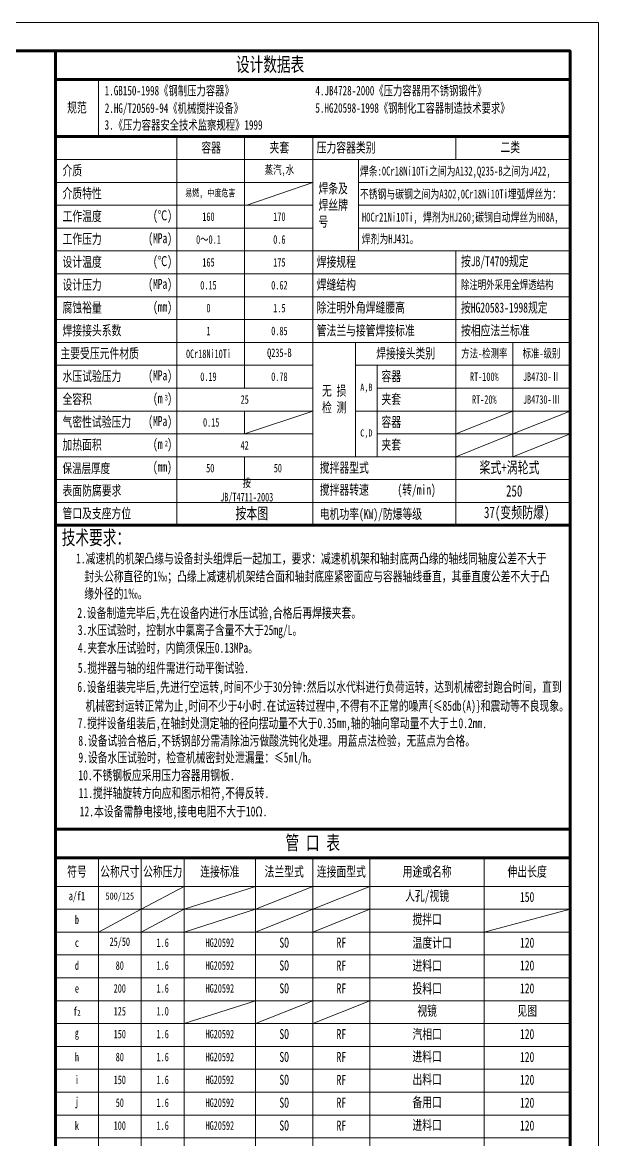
# Model space of a CAD drawing. Header units: millimetres. Extents: x 10132 to 16072, y 1336 to 9746.
# Drawn here: x 14056 to 16072, y 5836 to 9746 of the extents above; entities that cross this region are included whole.
import ezdxf

# ---------------------------------------------------------------- set-up
doc = ezdxf.new("R2010")
doc.units = ezdxf.units.MM
doc.layers.add('粗实线', color=4, linetype='Continuous', lineweight=70)
doc.layers.add('细实线', color=7, linetype='Continuous', lineweight=18)
doc.styles.get("Standard").update_dxf_attribs({"font": 'SIMFANG.TTF', "width": 0.7, "height": 35})

msp = doc.modelspace()

# ---------------------------------------------------------------- linework, layer by layer
at = {"layer": '粗实线'}
for p, q in [((14171.69722, 9645.97026), (14171.69722, 5602.45836)), ((14171.69722, 9545.97026), (15971.69721, 9545.97026)), ((14171.69722, 9345.97026), (15971.69721, 9345.97026)), ((14171.69722, 7985.97026), (15971.69721, 7985.97026)), ((14171.69722, 6922.45836), (15971.69721, 6922.45836)), ((14171.69722, 6822.45836), (15971.69721, 6822.45836))]:
    msp.add_line(p, q, dxfattribs=at)
msp.add_lwpolyline([(10381.69721, 1435.97026), (15971.69721, 1435.97026), (15971.69721, 9645.97026), (10381.69721, 9645.97026)], close=True, dxfattribs=at)
at = {"layer": '细实线'}
for p, q in [((15905.50884, 9645.97026), (15971.69721, 9645.97026)), ((15971.69721, 9645.97026), (15971.69721, 9545.97026)), ((14321.69722, 9545.97026), (14321.69722, 9345.97026)), ((14596.65785, 9345.97026), (14596.65785, 7985.97026)), ((14833.17484, 9345.97026), (14833.17484, 8465.97026)), ((15071.69722, 9345.97026), (15071.69722, 7985.97026)), ((15571.69722, 9345.97026), (15571.69722, 9265.97026)), ((14171.69722, 9265.97026), (15971.69721, 9265.97026)), ((15231.75333, 9265.97026), (15231.75333, 8945.97026)), ((14171.69722, 9185.97026), (15071.69722, 9185.97026)), ((14841.14717, 9105.97026), (15071.69722, 9185.97026)), ((15231.75333, 9185.97026), (15971.69721, 9185.97026)), ((14171.69722, 9105.97026), (15071.69722, 9105.97026)), ((15231.75333, 9105.97026), (15971.69721, 9105.97026)), ((14171.69722, 9025.97026), (15071.69722, 9025.97026)), ((15231.75333, 9025.97026), (15971.69721, 9025.97026)), ((14171.69722, 8945.97026), (15971.69721, 8945.97026)), ((15571.69722, 8945.97026), (15571.69722, 7985.97026)), ((14171.69722, 8865.97026), (15971.69721, 8865.97026)), ((14171.69722, 8785.97026), (15971.69721, 8785.97026)), ((14171.69722, 8705.97026), (15971.69721, 8705.97026)), ((14171.69722, 8625.97026), (15971.69721, 8625.97026)), ((15221.69722, 8625.97026), (15221.69722, 8225.97026)), ((15771.69722, 8625.97026), (15771.69722, 8225.97026)), ((14171.69722, 8545.97026), (15071.69722, 8545.97026)), ((15221.69722, 8545.97026), (15971.69721, 8545.97026)), ((15296.69722, 8545.97026), (15296.69722, 8225.97026)), ((14171.69722, 8465.97026), (15071.69722, 8465.97026)), ((15296.69722, 8465.97026), (15971.69721, 8465.97026)), ((14171.69722, 8385.97026), (15071.69722, 8385.97026)), ((14833.17484, 8305.97026), (15071.69722, 8385.97026)), ((14833.17484, 8385.97026), (14833.17484, 8305.97026)), ((15221.69722, 8385.97026), (15971.69721, 8385.97026)), ((15571.69722, 8305.97026), (15771.69722, 8385.97026)), ((15771.69722, 8305.97026), (15971.69721, 8385.97026)), ((14171.69722, 8305.97026), (15071.69722, 8305.97026)), ((15296.69722, 8305.97026), (15971.69721, 8305.97026)), ((15296.69722, 8305.97026), (15971.69721, 8305.97026)), ((15571.69722, 8225.97026), (15771.69722, 8305.97026)), ((15771.69722, 8225.97026), (15971.69721, 8305.97026)), ((14171.69722, 8225.97026), (15971.69721, 8225.97026)), ((14833.17484, 8225.97026), (14833.17484, 8145.97026)), ((14171.69722, 8145.97026), (15971.69721, 8145.97026)), ((14171.69722, 8065.97026), (15971.69721, 8065.97026)), ((14171.69722, 7985.97026), (15971.69721, 7985.97026)), ((14321.69722, 6822.45836), (14321.69722, 5602.45836)), ((14471.69722, 6822.45836), (14471.69722, 5602.45836)), ((14621.69722, 6822.45836), (14621.69722, 5602.45836)), ((14871.69722, 6822.45836), (14871.69722, 5602.45836)), ((15071.69722, 6822.45836), (15071.69722, 5602.45836)), ((15271.69722, 6822.45836), (15271.69722, 5602.45836)), ((15671.69722, 6822.45836), (15671.69722, 5602.45836)), ((14171.69722, 6722.45836), (15971.69721, 6722.45836)), ((14171.69722, 6722.45836), (15971.69721, 6722.45836)), ((14471.69722, 6642.45836), (14621.69722, 6722.45836)), ((14621.69722, 6642.45836), (14871.69722, 6722.45836)), ((14871.69722, 6642.45836), (15071.69722, 6722.45836)), ((15071.69722, 6642.45836), (15271.69722, 6722.45836)), ((14171.69722, 6642.45836), (15971.69721, 6642.45836)), ((14321.69722, 6562.45836), (14471.69722, 6642.45836)), ((14471.69722, 6562.45836), (14621.69722, 6642.45836)), ((14621.69722, 6562.45836), (14871.69722, 6642.45836)), ((14871.69722, 6562.45836), (15071.69722, 6642.45836)), ((15071.69722, 6562.45836), (15271.69722, 6642.45836)), ((15671.69722, 6562.45836), (15971.69721, 6642.45836)), ((14171.69722, 6562.45836), (15971.69721, 6562.45836)), ((14171.69722, 6482.45836), (15971.69721, 6482.45836)), ((14171.69722, 6402.45836), (15971.69721, 6402.45836)), ((14171.69722, 6322.45836), (15971.69721, 6322.45836)), ((14621.69722, 6242.45836), (14871.69722, 6322.45836)), ((14871.69722, 6242.45836), (15071.69722, 6322.45836)), ((15071.69722, 6242.45836), (15271.69722, 6322.45836)), ((15671.69722, 6302.45836), (15671.69722, 6302.45836)), ((14171.69722, 6242.45836), (15971.69721, 6242.45836)), ((14171.69722, 6162.45836), (15971.69721, 6162.45836)), ((14171.69722, 6082.45836), (15971.69721, 6082.45836)), ((14171.69722, 6002.45836), (15971.69721, 6002.45836)), ((14171.69722, 5922.45836), (15971.69721, 5922.45836)), ((14171.69722, 5842.45836), (15971.69721, 5842.45836))]:
    msp.add_line(p, q, dxfattribs=at)
msp.add_lwpolyline([(10131.69721, 1335.97026), (16071.69721, 1335.97026), (16071.69721, 9745.97026), (10131.69721, 9745.97026)], close=True, dxfattribs=at)

# ---------------------------------------------------------------- texts
at = {"layer": '细实线', "width": 0.7}
for s, height, p in [('1.GB150-1998《钢制压力容器》', 33.3333333, (14343.78153, 9490.4147)), ('4.JB4728-2000《压力容器用不锈钢锻件》', 33.3333333, (15080.75367, 9490.4147)), ('2.HG/T20569-94《机械搅拌设备》', 33.3333333, (14344.17042, 9429.30359)), ('5.HG20598-1998《钢制化工容器制造技术要求》', 33.3333333, (15080.75367, 9429.74695)), ('3.《压力容器安全技术监察规程》1999', 33.3333333, (14343.47239, 9370.3734)), ('焊条:0Cr18Ni10Ti之间为A132,Q235-B之间为J422,', 31.5, (15236.53679, 9209.93135)), ('不锈钢与碳钢之间为A302,0Cr18Ni10Ti埋弧焊丝为：', 31.5, (15236.53679, 9129.59866)), ('H0Cr21Ni10Ti,', 31.5, (15243.48447, 9048.68693)), ('焊剂为HJ260;碳钢自动焊丝为H08A,', 31.5, (15457.47102, 9048.98455)), ('焊剂为HJ431。', 31.5, (15243.36484, 8972.69511)), ('保温层厚度', 34, (14196.31168, 8168.78137)), ('电机功率(KW)/防爆等级', 35, (15096.31168, 8008.27582)), ('技术要求：', 50, (14193.71753, 7918.16025)), ('1.减速机的机架凸缘与设备封头组焊后一起加工，要求：减速机机架和轴封底两凸缘的轴线同轴度公差不大于', 35, (14243.82489, 7852.55543)), ('封头公称直径的1‰；凸缘上减速机机架结合面和轴封底座紧密面应与容器轴线垂直，其垂直度公差不大于凸', 35, (14272.50714, 7789.74209)), ('缘外径的1‰。', 35, (14272.50714, 7729.64631)), ('2.设备制造完毕后,先在设备内进行水压试验,合格后再焊接夹套。', 35, (14248.13932, 7662.13811)), ('3.水压试验时，控制水中氯离子含量不大于25mg/L。', 35, (14249.75982, 7602.11544)), ('4.夹套水压试验时，内筒须保压0.13MPa。', 35, (14249.75982, 7539.94439)), ('5.搅拌器与轴的组件需进行动平衡试验.', 35, (14249.75982, 7469.75629)), ('6.设备组装完毕后,先进行空运转,时间不少于30分钟:然后以水代料进行负荷运转，达到机械密封跑合时间，直到', 35, (14248.03188, 7403.09613)), ('机械密封运转正常为止,时间不少于4小时.在试运转过程中,不得有不正常的噪声{≤85db(A)}和震动等不良现象。', 35, (14277.08061, 7336.98523)), ('7.搅拌设备组装后,在轴封处测定轴的径向摆动量不大于0.35mm,轴的轴向窜动量不大于±0.2mm.', 35, (14249.34236, 7276.18393)), ('8.设备试验合格后,不锈钢部分需清除油污做酸洗钝化处理。用蓝点法检验，无蓝点为合格。', 35, (14251.77171, 7214.76152)), ('9.设备水压试验时，检查机械密封处泄漏量：≤5ml/h。', 35, (14251.77171, 7156.12252)), ('10.不锈钢板应采用压力容器用钢板.', 35, (14251.77171, 7094.14163)), ('11.搅拌轴旋转方向应和图示相符,不得反转.', 35, (14253.03046, 7031.90503)), ('12.本设备需静电接地,接电电阻不大于10Ω.', 35, (14256.52324, 6967.31582)), ('温度计口', 35, (15420.63004, 6507.84766)), ('进料口', 35, (15420.63004, 6427.84766)), ('投料口', 35, (15420.63004, 6347.84766)), ('汽相口', 35, (15420.63004, 6187.84766))]:
    msp.add_text(s, height=height, dxfattribs=at).set_placement(p)
at = {"layer": '细实线'}
for s, insert, char_height, width, attachment_point in [('{\\f宋体|b0|i0|c134|p2;设计数据表}', (14803.00727, 9595.97026), 50, 780.4469992, 4), ('{\\f宋体|b0|i0|c134|p2;规范}', (14246.69722, 9445.97026), 35, 149.9999998, 5), ('{\\f宋体|b0|i0|c134|p2;容器}', (14716.32091, 9305.97026), 35, 199.9999998, 5), ('{\\f宋体|b0|i0|c134|p2;夹套}', (14954.92506, 9305.97026), 35, 199.9999998, 5), ('{\\f宋体|b0|i0|c134|p2;压力容器类别}', (15085.44905, 9305.97026), 35, 486.2479995, 4), ('二类', (15728.33867, 9307.13043), 35, 381.5359996, 4), ('{\\f宋体|b0|i0|c134|p2;介质}', (14196.31168, 9225.97026), 35, 499.9999995, 4), ('蒸汽,水', (14954.92506, 9225.97026), 30, 200, 5), ('焊条及\\P焊丝牌\\P号', (15091.6807, 9105.01496), 35, 486.2479995, 4), ('{\\f宋体|b0|i0|c134|p2;介质特性}', (14196.31168, 9145.97026), 35, 499.9999995, 4), ('易燃, 中度危害', (14713.24121, 9145.97026), 25, 200, 5), ('{\\f宋体|b0|i0|c134|p2;工作温度    }', (14196.31168, 9065.97026), 35, 499.9999995, 4), ('{\\f宋体|b0|i0|c134|p2;(℃)}', (14579.474, 9065.97026), 35, 137.7669999, 6), ('160', (14706.81874, 9065.97026), 30, 200, 5), ('170', (14954.92506, 9065.97026), 30, 200, 5), ('{\\f宋体|b0|i0|c134|p2;工作压力    }', (14196.31168, 8985.97026), 35, 499.9999995, 4), ('{\\f宋体|b0|i0|c134|p2;(MPa)}', (14579.474, 8985.97026), 35, 137.7669999, 6), ('0～0.1', (14706.81874, 8985.97026), 30, 200, 5), ('0.6', (14954.92506, 8985.97026), 30, 200, 5), ('{\\f宋体|b0|i0|c134|p2;设计温度    }', (14196.31168, 8905.97026), 35, 499.9999995, 4), ('{\\f宋体|b0|i0|c134|p2;(℃)}', (14579.474, 8905.97026), 35, 137.7669999, 6), ('165', (14706.81874, 8905.97026), 30, 200, 5), ('175', (14954.92506, 8905.97026), 30, 200, 5), ('{\\f宋体|b0|i0|c134|p2;焊接规程}', (15085.44905, 8905.97026), 35, 486.2479995, 4), ('{\\f宋体|b0|i0|c134|p2;按}JB/T4709{\\f宋体|b0|i0|c134|p2;规定}', (15590.16078, 8905.97026), 35, 381.5359996, 4), ('{\\f宋体|b0|i0|c134|p2;设计压力   }', (14196.31168, 8825.97026), 35, 499.9999995, 4), ('{\\f宋体|b0|i0|c134|p2;(MPa)}', (14579.474, 8825.97026), 35, 137.7669999, 6), ('0.15', (14706.81874, 8825.97026), 30, 200, 5), ('0.62', (14954.92506, 8825.97026), 30, 200, 5), ('{\\f宋体|b0|i0|c134|p2;焊缝结构}', (15085.44905, 8825.97026), 35, 486.2479995, 4), ('{\\f宋体|b0|i0|c134|p2;除注明外采用全焊透结构}', (15590.16078, 8825.97026), 30, 381.5359996, 4), ('{\\f宋体|b0|i0|c134|p2;腐蚀裕量}', (14196.31168, 8745.97026), 35, 499.9999995, 4), ('{\\f宋体|b0|i0|c134|p2;(mm)}', (14579.474, 8745.97026), 35, 137.7669999, 6), ('0', (14706.81874, 8745.97026), 30, 199.9999998, 5), ('1.5', (14954.92506, 8745.97026), 30, 199.9999998, 5), ('{\\f宋体|b0|i0|c134|p2;除注明外角焊缝腰高}', (15085.44905, 8745.97026), 35, 486.2479995, 4), ('按HG20583-1998规定', (15590.16078, 8745.97026), 35, 381.5359996, 4), ('{\\f宋体|b0|i0|c134|p2;焊接接头系数}', (14196.31168, 8665.97026), 35, 499.9999995, 4), ('1', (14706.81874, 8665.97026), 30, 199.9999998, 5), ('0.85', (14954.92506, 8665.97026), 30, 199.9999998, 5), ('{\\f宋体|b0|i0|c134|p2;管法兰与接管焊接标准}', (15085.44905, 8665.97026), 35, 486.2479995, 4), ('{\\f宋体|b0|i0|c134|p2;按相应法兰标准}', (15590.16078, 8665.97026), 35, 381.5359996, 4), ('主要受压元件材质', (14189.05147, 8585.97026), 35, 499.9999995, 4), ('0Cr18Ni10Ti', (14706.81874, 8585.97026), 30, 200, 5), ('Q235-B', (14954.92506, 8585.97026), 30, 199.9999998, 5), ('焊接接头类别', (15396.69722, 8585.97026), 35, 349.9999997, 5), ('方法-检测率', (15671.69722, 8585.97026), 30, 199.9999998, 5), ('标准-级别', (15871.69722, 8585.97026), 30, 199.9999998, 5), ('{\\f宋体|b0|i0|c134|p2;水压试验压力}', (14196.31168, 8505.97026), 35, 499.9999995, 4), ('{\\f宋体|b0|i0|c134|p2;(MPa)}', (14579.474, 8505.97026), 35, 137.7669999, 6), ('容器', (15312.03065, 8505.97026), 35, 259.6669997, 4), ('0.19', (14706.81874, 8505.97026), 30, 200, 5), ('0.78', (14954.92506, 8505.97026), 30, 200, 5), ('RT-100%', (15671.69722, 8505.97026), 30, 199.9999998, 5), ('JB4730-Ⅱ', (15871.69722, 8505.97026), 30, 199.9999998, 5), ('全容积', (14196.31168, 8425.97026), 35, 499.9999995, 4), ('{\\f宋体|b0|i0|c134|p2;(m )}', (14579.474, 8425.97026), 35, 137.7669999, 6), ('无 损\\P检 测', (15146.69722, 8425.97026), 35, 149.9999998, 5), ('A,B', (15259.19722, 8465.97026), 25, 74.9999999, 5), ('夹套', (15312.03065, 8425.97026), 35, 259.6669997, 4), ('3', (14559.65237, 8432.71021), 20, 21.239, 5), ('25', (14833.66932, 8425.97026), 30, 399.9999996, 5), ('RT-20%', (15671.69722, 8425.97026), 30, 199.9999998, 5), ('JB4730-Ⅲ', (15871.69722, 8425.97026), 30, 199.9999998, 5), ('{\\f宋体|b0|i0|c134|p2;气密性试验压力}', (14196.31168, 8345.97026), 35, 499.9999995, 4), ('{\\f宋体|b0|i0|c134|p2;(MPa)}', (14579.474, 8345.97026), 35, 137.7669999, 6), ('容器', (15312.03065, 8345.97026), 35, 259.6669997, 4), ('0.15', (14716.32091, 8345.97026), 30, 200, 5), ('{\\f宋体|b0|i0|c134|p2;加热面积}', (14196.31168, 8265.97026), 35, 499.9999995, 4), ('{\\f宋体|b0|i0|c134|p2;(m )}', (14579.474, 8265.97026), 35, 137.7669999, 6), ('C,D', (15259.19722, 8305.97026), 25, 74.9999999, 5), ('夹套', (15312.03065, 8265.97026), 35, 259.6669997, 4), ('2', (14559.65237, 8272.71021), 20, 21.239, 5), ('42', (14833.42731, 8265.97026), 30, 199.9999998, 5), ('{\\f宋体|b0|i0|c134|p2;(mm)}', (14578.86162, 8185.97026), 35, 137.7669999, 6), ('搅拌器型式', (15096.31168, 8185.97026), 35, 499.9999995, 4), ('桨式+涡轮式', (15654.80328, 8185.97026), 40, 399.9999996, 4), ('50', (14713.08092, 8185.97026), 30, 200, 5), ('50', (14949.59791, 8185.97026), 30, 200, 5), ('按JB/T4711-2003', (14840.65662, 8105.97026), 30, 199.9999998, 5), ('搅拌器转速      (转/{\\fSimSun|b0|i0|c0|p2;min)}', (15096.31168, 8105.97026), 35, 499.9999995, 4), ('{\\f宋体|b0|i0|c134|p2;表面防腐要求}', (14196.31168, 8105.97026), 35, 499.9999995, 4), ('250', (15747.71439, 8105.97026), 40, 399.9999996, 4), ('按本图', (14801.23692, 8025.97026), 40, 399.9999996, 4), ('37(变频防爆)', (15670.67352, 8025.97026), 40, 399.9999996, 4), ('管口及支座方位', (14196.31168, 8025.97026), 35, 499.9999995, 4), ('管 口 表', (15071.69722, 6872.45836), 50, 1799.9999982, 5), ('符号', (14246.69722, 6772.45836), 35, 149.9999998, 5), ('公称尺寸', (14396.69722, 6772.45836), 35, 149.9999998, 5), ('公称压力', (14546.69722, 6772.45836), 35, 149.9999998, 5), ('连接标准', (14746.69722, 6772.45836), 35, 249.9999998, 5), ('法兰型式', (14971.69722, 6772.45836), 35, 199.9999998, 5), ('连接面型式', (15171.69722, 6772.45836), 35, 199.9999998, 5), ('用途或名称', (15471.69722, 6772.45836), 35, 399.9999996, 5), ('伸出长度', (15821.69722, 6772.45836), 35, 199.9999998, 5), ('{\\H1x;a/f1}', (14246.69722, 6685.44488), 30, 149.9999998, 5), ('500/125', (14396.69722, 6685.44488), 25, 149.9999998, 5), ('人孔/视镜', (15471.69722, 6685.44488), 35, 199.9999998, 5), ('150', (15821.69722, 6685.44488), 35, 199.9999998, 5), ('b', (14246.69722, 6605.44488), 30, 149.9999998, 5), ('搅拌口', (15471.69722, 6605.44488), 35, 199.9999998, 5), ('c', (14246.69722, 6525.44488), 30, 149.9999998, 5), ('25/50', (14396.69722, 6525.44488), 30, 149.9999998, 5), ('1.6', (14546.69722, 6525.44488), 30, 149.9999998, 5), ('HG20592', (14746.69722, 6525.44488), 30, 149.9999998, 5), ('SO', (14971.69722, 6525.44488), 35, 199.9999998, 5), ('RF', (15171.69722, 6525.44488), 35, 199.9999998, 5), ('120', (15821.69722, 6525.44488), 35, 199.9999998, 5), ('d', (14246.69722, 6445.44488), 30, 149.9999998, 5), ('80', (14396.69722, 6445.44488), 30, 149.9999998, 5), ('1.6', (14546.69722, 6445.44488), 30, 149.9999998, 5), ('HG20592', (14746.69722, 6445.44488), 30, 149.9999998, 5), ('SO', (14971.69722, 6445.44488), 35, 199.9999998, 5), ('RF', (15171.69722, 6445.44488), 35, 199.9999998, 5), ('120', (15821.69722, 6445.44488), 35, 199.9999998, 5), ('e', (14246.69722, 6365.44488), 30, 149.9999998, 5), ('200', (14396.69722, 6365.44488), 30, 149.9999998, 5), ('1.6', (14546.69722, 6365.44488), 30, 149.9999998, 5), ('HG20592', (14746.69722, 6365.44488), 30, 149.9999998, 5), ('SO', (14971.69722, 6365.44488), 35, 199.9999998, 5), ('RF', (15171.69722, 6365.44488), 35, 199.9999998, 5), ('120', (15821.69722, 6365.44488), 35, 199.9999998, 5), ('f{\\H0.6667x;2}', (14246.69722, 6285.44488), 30, 149.9999998, 5), ('125', (14396.69722, 6285.44488), 30, 149.9999998, 5), ('1.0', (14546.69722, 6285.44488), 30, 149.9999998, 5), ('视镜', (15471.69722, 6285.44488), 35, 199.9999998, 5), ('见图', (15821.69722, 6285.44488), 35, 199.9999998, 5), ('g', (14246.69722, 6205.44488), 30, 149.9999998, 5), ('150', (14396.69722, 6205.44488), 30, 149.9999998, 5), ('1.6', (14546.69722, 6205.44488), 30, 149.9999998, 5), ('HG20592', (14746.69722, 6205.44488), 30, 149.9999998, 5), ('SO', (14971.69722, 6205.44488), 35, 199.9999998, 5), ('RF', (15171.69722, 6205.44488), 35, 199.9999998, 5), ('120', (15821.69722, 6205.44488), 35, 199.9999998, 5), ('h', (14246.69722, 6125.44488), 30, 149.9999998, 5), ('80', (14396.69722, 6125.44488), 30, 149.9999998, 5), ('1.6', (14546.69722, 6125.44488), 30, 149.9999998, 5), ('HG20592', (14746.69722, 6125.44488), 30, 149.9999998, 5), ('SO', (14971.69722, 6125.44488), 35, 199.9999998, 5), ('RF', (15171.69722, 6125.44488), 35, 199.9999998, 5), ('进料口', (15471.69722, 6125.44488), 35, 199.9999998, 5), ('120', (15821.69722, 6125.44488), 35, 199.9999998, 5), ('i{\\H0.6667x;}', (14246.69722, 6045.44488), 30, 149.9999998, 5), ('150', (14396.69722, 6045.44488), 30, 149.9999998, 5), ('1.6', (14546.69722, 6045.44488), 30, 149.9999998, 5), ('HG20592', (14746.69722, 6045.44488), 30, 149.9999998, 5), ('SO', (14971.69722, 6045.44488), 35, 199.9999998, 5), ('RF', (15171.69722, 6045.44488), 35, 199.9999998, 5), ('出料口', (15471.69722, 6045.44488), 35, 199.9999998, 5), ('120', (15821.69722, 6045.44488), 35, 199.9999998, 5), ('j', (14246.69722, 5965.44488), 30, 149.9999998, 5), ('SO', (14971.69722, 5965.44488), 35, 199.9999998, 5), ('RF', (15171.69722, 5965.44488), 35, 199.9999998, 5), ('备用口', (15471.69722, 5965.44488), 35, 199.9999998, 5), ('120', (15821.69722, 5965.44488), 35, 199.9999998, 5), ('50', (14396.69722, 5965.44488), 30, 149.9999998, 5), ('1.6', (14546.69722, 5965.44488), 30, 149.9999998, 5), ('HG20592', (14746.69722, 5965.44488), 30, 149.9999998, 5), ('SO', (14971.69722, 5885.44488), 35, 199.9999998, 5), ('进料口', (15471.69722, 5885.44488), 35, 199.9999998, 5), ('k{\\H0.6667x;}', (14246.69722, 5885.44488), 30, 149.9999998, 5), ('100', (14396.69722, 5885.44488), 30, 149.9999998, 5), ('1.6', (14546.69722, 5885.44488), 30, 149.9999998, 5), ('HG20592', (14746.69722, 5885.44488), 30, 149.9999998, 5), ('RF', (15171.69722, 5885.44488), 35, 199.9999998, 5), ('120', (15821.69722, 5885.44488), 35, 199.9999998, 5)]:
    msp.add_mtext(s, dxfattribs=dict(at, insert=insert, char_height=char_height, width=width, attachment_point=attachment_point))

doc.saveas('drawing.dxf')
